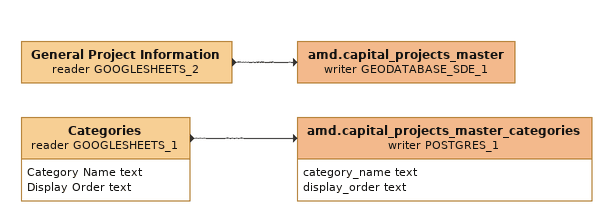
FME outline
General Project Information (reader GOOGLESHEETS_2)
    -> amd.capital_projects_master (writer GEODATABASE_SDE_1)
amd.capital_projects_master (writer GEODATABASE_SDE_1)
Categories (reader GOOGLESHEETS_1)
    attributes: Category Name text, Display Order text
    -> amd.capital_projects_master_categories (writer POSTGRES_1)
amd.capital_projects_master_categories (writer POSTGRES_1)
    attributes: category_name text, display_order text
